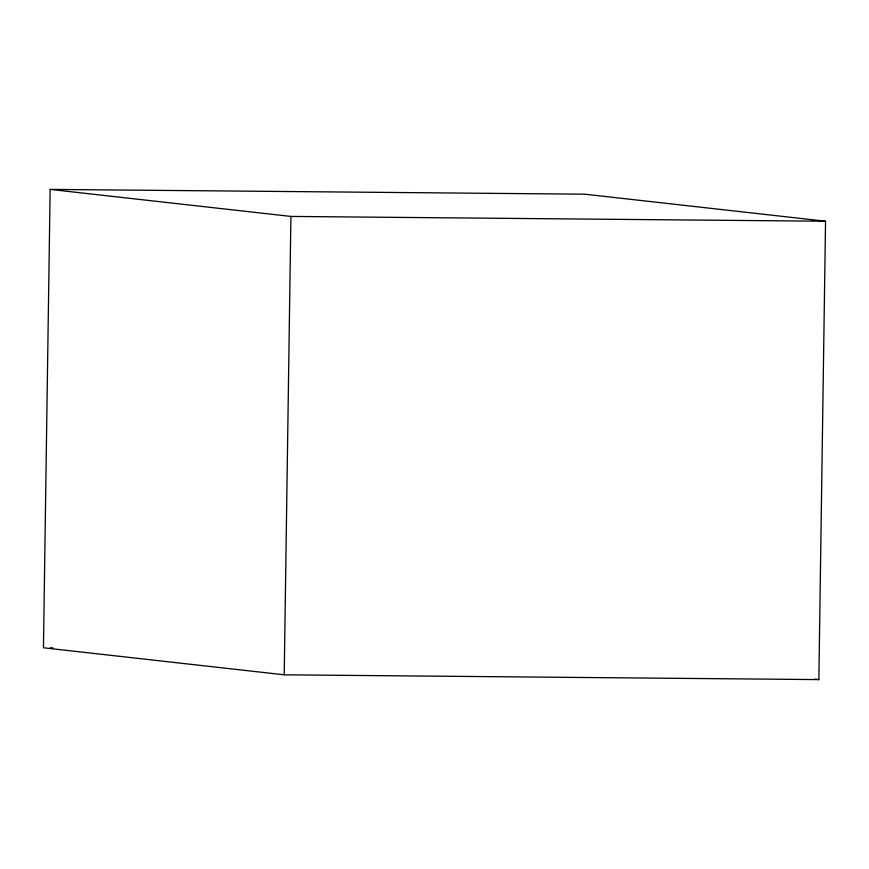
<?xml version="1.0" encoding="UTF-8"?>
<svg xmlns="http://www.w3.org/2000/svg" width="869" height="869" viewBox="0 0 869 869"><rect width="100%" height="100%" fill="white"/><g stroke="black" fill="none" stroke-linecap="round" stroke-linejoin="round"><path stroke-width="1.3" d="M50.141 189.399L43.45 647.774L284.217 674.811L818.859 679.601L825.55 221.226L584.783 194.189L50.141 189.399L290.909 216.424L825.55 221.226M284.217 674.811L290.909 216.424M50.239 647.839L52.944 647.861M814.818 679.156L818.859 679.601"/></g></svg>
